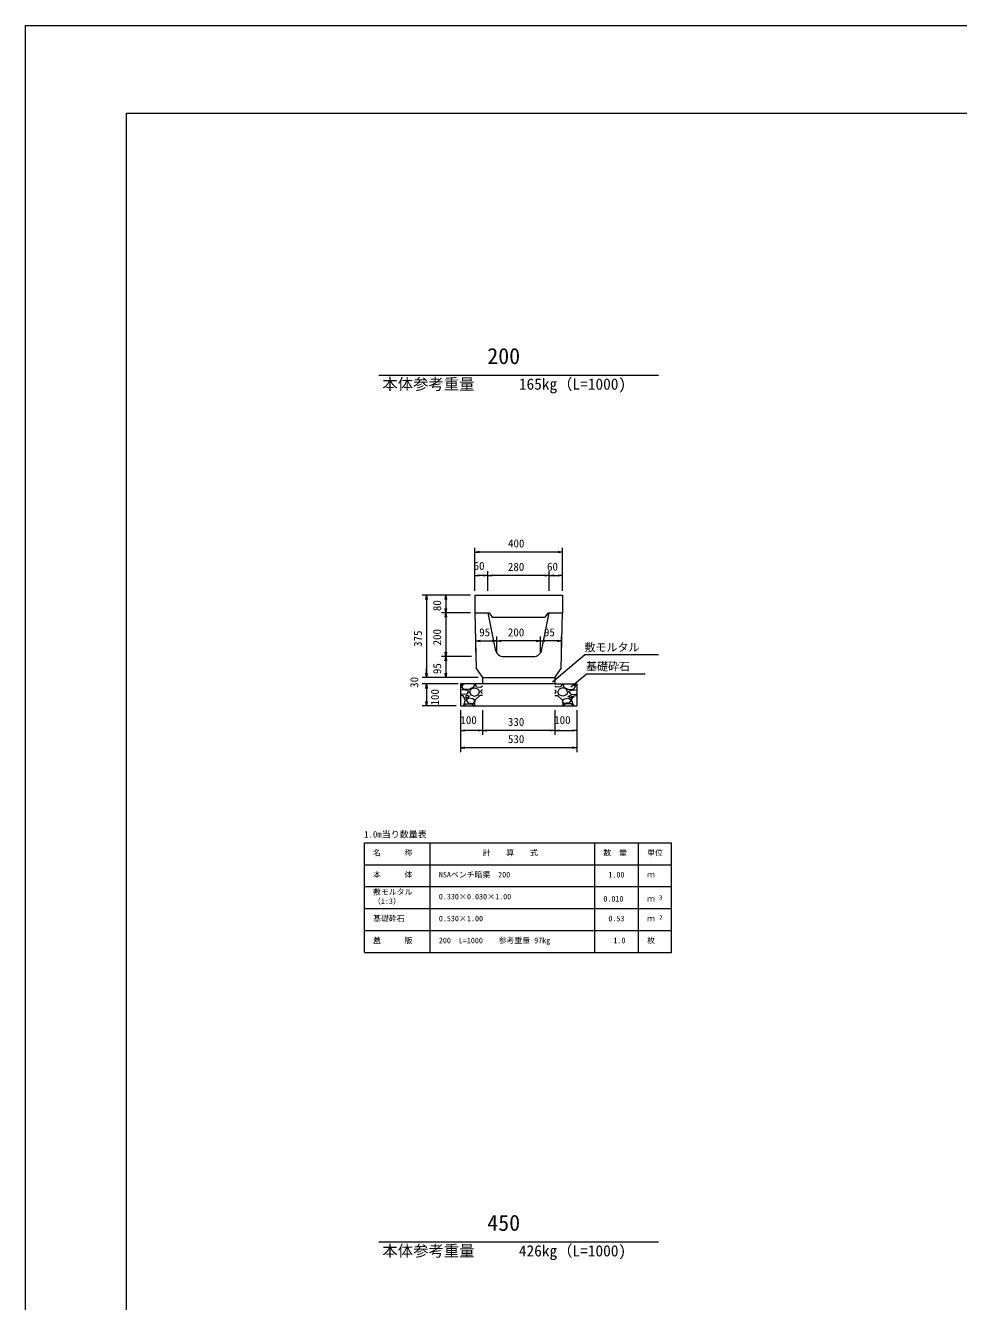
# Model space of a CAD drawing. Units: millimetres on the paper. Extents: x -1 to 840, y -1 to 593.
# Drawn here: x -1.3 to 211.4, y 302.2 to 593.2 of the extents above; entities that cross this region are included whole.
import ezdxf
from ezdxf.enums import TextEntityAlignment as Align

# ---------------------------------------------------------------- set-up
doc = ezdxf.new("R2010")
doc.units = ezdxf.units.MM
for name, color, linetype, lineweight in [('0_2', 7, 'Continuous', 18), ('D-MTR-FRAM（材料表図枠）', 2, 'Continuous', 18), ('D-STR-DIM（寸法）', 7, 'Continuous', 18), ('D-STR-HTXT（旗揚げ）', 7, 'Continuous', 18), ('D-STR-STRn（構造物）', 7, 'Continuous', 18), ('D-STR（構造物外形線）', 1, 'Continuous', 18), ('D-TTL(外枠）', 2, 'Continuous', 18), ('DEFPOINTS_3', 8, 'Continuous', 18)]:
    doc.layers.add(name, color=color, linetype=linetype, lineweight=lineweight)
for name, color, linetype in [('D-MTR-TXT(文字列）', 7, 'Continuous'), ('D-STR-TXT（文字）', 7, 'Continuous'), ('D-TTL-TXT（文字）', 7, 'Continuous')]:
    doc.layers.add(name, color=color, linetype=linetype)
doc.styles.add('ＭＳ ゴシック', font='')
doc.styles.get('ＭＳ ゴシック').set_extended_font_data('MS Gothic')

msp = doc.modelspace()

# ---------------------------------------------------------------- linework, layer by layer
at = {"layer": '0_2'}
for p, q in [((101.154, 473.12), (102.154, 473.286)), ((102.154, 472.953), (101.154, 473.12)), ((101.154, 473.12), (102.154, 473.12)), ((120.154, 473.286), (121.154, 473.12)), ((121.154, 473.12), (120.154, 472.953)), ((121.154, 473.12), (120.154, 473.12)), ((101.154, 467.777), (102.154, 467.944)), ((102.154, 467.611), (101.154, 467.777)), ((101.154, 467.777), (102.154, 467.777)), ((103.154, 467.944), (104.154, 467.777)), ((104.154, 467.777), (103.154, 467.611)), ((104.154, 467.777), (103.154, 467.777)), ((104.154, 467.777), (105.154, 467.944)), ((105.154, 467.611), (104.154, 467.777)), ((104.154, 467.777), (105.154, 467.777)), ((117.154, 467.944), (118.154, 467.777)), ((118.154, 467.777), (117.154, 467.611)), ((118.154, 467.777), (117.154, 467.777)), ((118.154, 467.777), (119.154, 467.944)), ((119.154, 467.611), (118.154, 467.777)), ((118.154, 467.777), (119.154, 467.777)), ((120.154, 467.944), (121.154, 467.777)), ((121.154, 467.777), (120.154, 467.611)), ((121.154, 467.777), (120.154, 467.777)), ((89.976, 462.277), (90.143, 463.277)), ((90.143, 463.277), (90.31, 462.277)), ((90.143, 463.277), (90.143, 462.277)), ((94.366, 462.277), (94.532, 463.277)), ((94.532, 463.277), (94.699, 462.277)), ((94.532, 463.277), (94.532, 462.277)), ((94.532, 459.277), (94.366, 460.277)), ((94.699, 460.277), (94.532, 459.277)), ((94.532, 459.277), (94.532, 460.277)), ((94.366, 458.277), (94.532, 459.277)), ((94.532, 459.277), (94.699, 458.277)), ((94.532, 459.277), (94.532, 458.277)), ((101.404, 452.843), (102.404, 453.009)), ((102.404, 452.676), (101.404, 452.843)), ((101.404, 452.843), (102.404, 452.843)), ((105.154, 453.009), (106.154, 452.843)), ((106.154, 452.843), (105.154, 452.676)), ((106.154, 452.843), (105.154, 452.843)), ((106.154, 452.843), (107.154, 453.009)), ((107.154, 452.676), (106.154, 452.843)), ((106.154, 452.843), (107.154, 452.843)), ((115.154, 453.009), (116.154, 452.843)), ((116.154, 452.843), (115.154, 452.676)), ((116.154, 452.843), (115.154, 452.843)), ((116.154, 452.843), (117.154, 453.009)), ((117.154, 452.676), (116.154, 452.843)), ((116.154, 452.843), (117.154, 452.843)), ((119.904, 453.009), (120.904, 452.843)), ((120.904, 452.843), (119.904, 452.676)), ((120.904, 452.843), (119.904, 452.843)), ((94.532, 449.277), (94.366, 450.277)), ((94.366, 448.277), (94.532, 449.277)), ((94.699, 450.277), (94.532, 449.277)), ((94.532, 449.277), (94.532, 450.277)), ((94.532, 449.277), (94.699, 448.277)), ((94.532, 449.277), (94.532, 448.277)), ((90.143, 444.527), (89.976, 445.527)), ((90.143, 444.527), (89.976, 445.527)), ((90.143, 444.527), (89.976, 445.527)), ((90.31, 445.527), (90.143, 444.527)), ((90.143, 444.527), (90.143, 445.527)), ((90.31, 445.527), (90.143, 444.527)), ((90.143, 444.527), (90.143, 445.527)), ((90.31, 445.527), (90.143, 444.527)), ((90.143, 444.527), (90.143, 445.527)), ((94.532, 444.527), (94.366, 445.527)), ((94.699, 445.527), (94.532, 444.527)), ((94.532, 444.527), (94.532, 445.527)), ((89.976, 442.027), (90.143, 443.027)), ((89.976, 442.027), (90.143, 443.027)), ((89.976, 442.027), (90.143, 443.027)), ((90.143, 443.027), (90.31, 442.027)), ((90.143, 443.027), (90.143, 442.027)), ((90.143, 443.027), (90.31, 442.027)), ((90.143, 443.027), (90.143, 442.027)), ((90.143, 443.027), (90.31, 442.027)), ((90.143, 443.027), (90.143, 442.027)), ((90.143, 438.027), (89.976, 439.027)), ((90.31, 439.027), (90.143, 438.027)), ((90.143, 438.027), (90.143, 439.027)), ((97.904, 432.416), (98.904, 432.583)), ((98.904, 432.249), (97.904, 432.416)), ((97.904, 432.416), (98.904, 432.416)), ((101.904, 432.583), (102.904, 432.416)), ((102.904, 432.416), (101.904, 432.249)), ((102.904, 432.416), (101.904, 432.416)), ((102.904, 432.416), (103.904, 432.583)), ((103.904, 432.249), (102.904, 432.416)), ((102.904, 432.416), (103.904, 432.416)), ((118.404, 432.583), (119.404, 432.416)), ((119.404, 432.416), (118.404, 432.249)), ((119.404, 432.416), (118.404, 432.416)), ((119.404, 432.416), (120.404, 432.583)), ((120.404, 432.249), (119.404, 432.416)), ((119.404, 432.416), (120.404, 432.416)), ((123.404, 432.583), (124.404, 432.416)), ((124.404, 432.416), (123.404, 432.249)), ((124.404, 432.416), (123.404, 432.416)), ((97.904, 428.498), (98.904, 428.665)), ((98.904, 428.332), (97.904, 428.498)), ((97.904, 428.498), (98.904, 428.498)), ((123.404, 428.665), (124.404, 428.498)), ((124.404, 428.498), (123.404, 428.332)), ((124.404, 428.498), (123.404, 428.498))]:
    msp.add_line(p, q, dxfattribs=at)
at = {"layer": 'D-MTR-FRAM（材料表図枠）'}
for p, q in [((76, 406.812), (146, 406.812)), ((76, 381.812), (76, 406.812)), ((91, 381.812), (91, 406.812)), ((128.5, 381.812), (128.5, 406.812)), ((138.5, 390.812), (138.5, 406.812)), ((138.5, 381.812), (138.5, 406.812)), ((146, 381.812), (146, 406.812)), ((76, 401.812), (146, 401.812)), ((76, 396.812), (146, 396.812)), ((76, 391.812), (146, 391.812)), ((76, 386.812), (146, 386.812)), ((76, 381.812), (146, 381.812))]:
    msp.add_line(p, q, dxfattribs=at)
at = {"layer": 'D-STR-DIM（寸法）'}
for p, q in [((101.154, 464.277), (101.154, 474.12)), ((120.154, 473.12), (102.154, 473.12)), ((121.154, 464.277), (121.154, 474.12)), ((101.154, 464.277), (101.154, 468.777)), ((104.154, 464.277), (104.154, 468.777)), ((104.154, 464.277), (104.154, 468.777)), ((118.154, 464.277), (118.154, 468.777)), ((118.154, 464.277), (118.154, 468.777)), ((121.154, 464.277), (121.154, 468.777)), ((103.154, 467.777), (102.154, 467.777)), ((117.154, 467.777), (105.154, 467.777)), ((119.154, 467.777), (120.154, 467.777)), ((100.154, 463.277), (89.143, 463.277)), ((100.154, 463.277), (93.532, 463.277)), ((90.143, 462.277), (90.143, 445.527)), ((94.532, 462.277), (94.532, 460.277)), ((100.154, 459.277), (93.532, 459.277)), ((100.154, 459.277), (93.532, 459.277)), ((94.532, 458.277), (94.532, 450.277)), ((101.404, 450.277), (101.404, 453.843)), ((102.404, 452.843), (105.154, 452.843)), ((106.154, 450.277), (106.154, 453.843)), ((106.154, 450.277), (106.154, 453.843)), ((115.154, 452.843), (107.154, 452.843)), ((116.154, 450.277), (116.154, 453.843)), ((116.154, 450.277), (116.154, 453.843)), ((119.904, 452.843), (117.154, 452.843)), ((120.904, 450.277), (120.904, 453.843)), ((100.404, 449.277), (93.532, 449.277)), ((100.404, 449.277), (93.532, 449.277)), ((94.532, 448.277), (94.532, 445.527)), ((90.143, 445.527), (90.143, 446.527)), ((90.143, 445.527), (90.143, 446.527)), ((101.904, 444.527), (89.143, 444.527)), ((101.904, 444.527), (89.143, 444.527)), ((101.904, 444.527), (89.143, 444.527)), ((96.904, 443.027), (89.143, 443.027)), ((96.904, 443.027), (89.143, 443.027)), ((97.354, 443.027), (89.143, 443.027)), ((101.904, 444.527), (93.532, 444.527)), ((90.143, 442.027), (90.143, 441.027)), ((90.143, 442.027), (90.143, 441.027)), ((90.143, 442.027), (90.143, 439.027)), ((96.904, 438.027), (89.143, 438.027)), ((97.904, 437.027), (97.904, 427.498)), ((97.904, 437.027), (97.904, 431.416)), ((102.904, 437.027), (102.904, 431.416)), ((102.904, 437.027), (102.904, 431.416)), ((119.404, 437.027), (119.404, 431.416)), ((119.404, 437.027), (119.404, 431.416)), ((124.404, 437.027), (124.404, 431.416)), ((124.404, 437.027), (124.404, 427.498)), ((101.904, 432.416), (98.904, 432.416)), ((118.404, 432.416), (103.904, 432.416)), ((120.404, 432.416), (123.404, 432.416)), ((123.404, 428.498), (98.904, 428.498))]:
    msp.add_line(p, q, dxfattribs=at)
at = {"layer": 'D-STR-HTXT（旗揚げ）'}
for p, q in [((79.263, 513.447), (143.046, 513.447)), ((118.849, 443.492), (126.192, 449.662)), ((143.048, 449.662), (126.192, 449.662)), ((123.088, 442.415), (126.527, 445.298)), ((140.001, 445.298), (126.527, 445.298)), ((79.263, 315.763), (143.046, 315.763))]:
    msp.add_line(p, q, dxfattribs=at)
at = {"layer": 'D-STR-STRn（構造物）'}
for p, q in [((102.904, 443.027), (97.904, 443.027)), ((97.904, 443.027), (97.904, 438.027)), ((97.904, 442.592), (98.467, 443.027)), ((98.213, 442.475), (98.71, 443.027)), ((98.573, 441.873), (98.223, 442.473)), ((101.065, 443.025), (100.865, 442.325)), ((101.235, 443.027), (101.505, 442.387)), ((101.51, 442.373), (102.56, 442.323)), ((102.563, 442.329), (102.904, 442.592)), ((102.904, 444.527), (102.904, 443.027)), ((119.504, 443.027), (102.904, 443.027)), ((119.404, 444.527), (119.404, 443.027)), ((119.404, 443.027), (124.404, 443.027)), ((119.745, 442.329), (119.404, 442.592)), ((120.799, 442.373), (119.749, 442.323)), ((121.074, 443.027), (120.804, 442.387)), ((121.244, 443.025), (121.444, 442.325)), ((124.096, 442.475), (123.599, 443.027)), ((123.736, 441.873), (124.086, 442.473)), ((124.404, 442.592), (123.841, 443.027)), ((124.404, 443.027), (124.404, 438.027)), ((98.667, 441.719), (97.904, 441.639)), ((98.111, 440.641), (97.904, 440.867)), ((98.514, 440.32), (97.904, 440.371)), ((99.26, 440.728), (98.11, 440.628)), ((99.074, 439.428), (98.524, 440.328)), ((99.81, 441.785), (98.56, 441.885)), ((99.661, 441.478), (98.661, 441.728)), ((99.011, 440.275), (99.211, 439.775)), ((99.362, 440.423), (99.012, 440.273)), ((99.211, 439.776), (99.961, 440.226)), ((99.713, 439.825), (99.213, 439.325)), ((99.713, 441.225), (99.263, 440.725)), ((99.965, 440.226), (99.365, 440.426)), ((99.714, 441.222), (99.664, 441.472)), ((100.719, 439.678), (99.719, 439.828)), ((100.865, 442.322), (99.815, 441.772)), ((99.959, 441.227), (100.259, 440.527)), ((100.012, 441.225), (100.312, 441.925)), ((100.259, 440.521), (101.109, 440.271)), ((100.314, 441.925), (101.114, 442.175)), ((101.124, 439.315), (100.724, 439.665)), ((101.111, 442.175), (101.911, 441.875)), ((101.116, 440.272), (101.966, 440.522)), ((102.314, 440.425), (101.164, 439.375)), ((101.914, 441.874), (102.214, 441.224)), ((101.961, 440.527), (102.211, 441.227)), ((102.904, 440.371), (102.314, 440.42)), ((102.904, 440.867), (102.561, 441.241)), ((102.562, 441.226), (102.712, 441.626)), ((102.904, 441.639), (102.717, 441.619)), ((119.404, 441.639), (119.591, 441.619)), ((119.404, 440.867), (119.747, 441.241)), ((119.404, 440.371), (119.994, 440.42)), ((119.747, 441.226), (119.597, 441.626)), ((119.995, 440.425), (121.145, 439.375)), ((120.395, 441.874), (120.095, 441.224)), ((120.347, 440.527), (120.097, 441.227)), ((121.193, 440.272), (120.343, 440.522)), ((121.197, 442.175), (120.397, 441.875)), ((121.185, 439.315), (121.585, 439.665)), ((121.995, 441.925), (121.195, 442.175)), ((122.05, 440.521), (121.2, 440.271)), ((121.443, 442.322), (122.493, 441.772)), ((121.59, 439.678), (122.59, 439.828)), ((122.297, 441.225), (121.997, 441.925)), ((122.35, 441.227), (122.05, 440.527)), ((122.344, 440.226), (122.944, 440.426)), ((123.097, 439.776), (122.347, 440.226)), ((122.499, 441.785), (123.749, 441.885)), ((122.595, 441.222), (122.645, 441.472)), ((122.596, 441.225), (123.046, 440.725)), ((122.596, 439.825), (123.096, 439.325)), ((122.647, 441.478), (123.647, 441.728)), ((122.946, 440.423), (123.296, 440.273)), ((123.049, 440.728), (124.199, 440.628)), ((123.298, 440.275), (123.098, 439.775)), ((123.235, 439.428), (123.785, 440.328)), ((123.641, 441.719), (124.404, 441.639)), ((123.794, 440.32), (124.404, 440.371)), ((124.197, 440.641), (124.404, 440.867)), ((97.904, 438.027), (124.404, 438.027)), ((98.467, 438.027), (98.663, 438.179)), ((98.664, 438.174), (99.064, 439.424)), ((98.71, 438.027), (99.113, 438.475)), ((99.113, 438.475), (100.413, 438.475)), ((99.211, 439.327), (99.611, 438.727)), ((99.615, 438.723), (100.865, 438.573)), ((100.411, 438.487), (101.061, 438.037)), ((100.864, 438.576), (101.114, 439.026)), ((101.105, 438.337), (101.235, 438.027)), ((101.161, 439.378), (101.111, 438.328)), ((101.113, 439.025), (101.113, 439.325)), ((121.204, 438.337), (121.074, 438.027)), ((121.148, 439.378), (121.198, 438.328)), ((121.444, 438.576), (121.194, 439.026)), ((121.196, 439.025), (121.196, 439.325)), ((121.897, 438.487), (121.247, 438.037)), ((122.694, 438.723), (121.444, 438.573)), ((123.196, 438.475), (121.896, 438.475)), ((123.097, 439.327), (122.697, 438.727)), ((123.599, 438.027), (123.196, 438.475)), ((123.645, 438.174), (123.245, 439.424)), ((123.841, 438.027), (123.645, 438.179))]:
    msp.add_line(p, q, dxfattribs=at)
at = {"layer": 'D-STR（構造物外形線）'}
for p, q in [((101.154, 463.277), (121.154, 463.277)), ((101.154, 463.277), (101.154, 459.277)), ((121.154, 463.277), (121.154, 459.277)), ((101.154, 459.277), (101.473, 446.527)), ((101.154, 459.277), (104.154, 459.277)), ((101.154, 459.277), (104.404, 459.277)), ((104.154, 459.277), (105.834, 450.88)), ((104.404, 459.277), (105.154, 458.277)), ((105.154, 458.277), (117.154, 458.277)), ((116.475, 450.88), (118.154, 459.277)), ((117.904, 459.277), (117.154, 458.277)), ((117.904, 459.277), (121.154, 459.277)), ((118.154, 459.277), (121.154, 459.277)), ((120.836, 446.527), (121.154, 459.277)), ((107.794, 449.277), (114.515, 449.277)), ((101.473, 446.527), (102.904, 444.527)), ((119.404, 444.527), (120.836, 446.527)), ((102.904, 444.527), (119.404, 444.527))]:
    msp.add_line(p, q, dxfattribs=at)
for centre, start, end in [((107.794, 451.277), 191.31049, 270), ((114.515, 451.277), 270, 348.68951)]:
    msp.add_arc(centre, 2, start, end, dxfattribs=at)
at = {"layer": 'D-TTL(外枠）'}
for p, q in [((21.725, 573.208), (816.725, 573.208)), ((21.725, 19.208), (21.725, 573.208))]:
    msp.add_line(p, q, dxfattribs=at)
at = {"layer": 'DEFPOINTS_3'}
for p, q in [((-1.275, 593.208), (839.725, 593.208)), ((-1.275, -0.792), (-1.275, 593.208))]:
    msp.add_line(p, q, dxfattribs=at)

# ---------------------------------------------------------------- texts
at = {"layer": 'D-MTR-TXT(文字列）', "style": 'ＭＳ ゴシック'}
for s, height, p in [('本体参考重量', 2.566, (80.093, 509.381)), ('165kg（L=1000)', 2.566, (111.213, 509.381)), ('名\u3000\u3000\u3000称', 1.283, (77.962, 403.513)), ('計\u3000\u3000算\u3000\u3000式', 1.283, (102.966, 403.513)), ('数\u3000量', 1.283, (130.462, 403.513)), ('単位', 1.283, (140.462, 403.513)), ('本\u3000\u3000\u3000体', 1.283, (77.962, 398.513)), ('NSAベンチ暗渠\u3000200', 1.283, (92.962, 398.513)), ('1.00', 1.283, (131.612, 398.513)), ('ｍ', 1.283, (140.462, 398.513)), ('敷モルタル', 1.283, (77.962, 394.564)), ('（1:3）', 1.283, (77.962, 392.452)), ('0.330×0.030×1.00', 1.283, (92.962, 393.513)), ('0.010', 1.283, (130.475, 393.013)), ('ｍ', 1.283, (140.462, 393.013)), ('3', 1.026, (143.163, 393.516)), ('基礎砕石', 1.283, (77.962, 388.513)), ('0.530×1.00', 1.283, (92.962, 388.513)), ('0.53', 1.283, (131.612, 388.513)), ('2', 1.026, (143.163, 389.016)), ('ｍ', 1.283, (140.462, 388.513)), ('蓋\u3000\u3000\u3000版', 1.283, (77.962, 383.513)), ('200\u3000L=1000\u3000\u3000参考重量 97kg', 1.283, (92.962, 383.513)), ('1.0', 1.283, (132.749, 383.513)), ('枚', 1.283, (140.462, 383.513)), ('本体参考重量', 2.566, (80.093, 311.696)), ('426kg（L=1000)', 2.566, (111.213, 311.696))]:
    msp.add_text(s, height=height, dxfattribs=at).set_placement(p, align=Align.BOTTOM_LEFT)
at = {"layer": 'D-STR-DIM（寸法）', "style": 'ＭＳ ゴシック'}
for s, p in [('400', (108.731, 473.62)), ('60', (100.88, 468.493)), ('280', (108.705, 468.277)), ('60', (117.63, 468.323)), ('95', (102.168, 453.343)), ('200', (108.705, 453.343)), ('95', (116.918, 453.343)), ('100', (97.873, 433.33)), ('330', (108.711, 432.916)), ('100', (119.257, 433.33)), ('530', (108.711, 428.998))]:
    msp.add_text(s, height=1.833, dxfattribs=at).set_placement(p, align=Align.BOTTOM_LEFT)
for s, p in [('80', (94.032, 459.647)), ('375', (89.643, 451.491)), ('200', (94.032, 451.828)), ('95', (94.032, 445.291)), ('30', (88.814, 442.147)), ('30', (88.814, 442.147)), ('100', (93.537, 438.118))]:
    msp.add_text(s, height=1.833, rotation=90, dxfattribs=at).set_placement(p, align=Align.BOTTOM_LEFT)
at = {"layer": 'D-STR-TXT（文字）', "style": 'ＭＳ ゴシック'}
for s, height, p in [('敷モルタル', 1.833, (126.192, 449.914)), ('基礎砕石', 1.833, (126.527, 445.551)), ('1.0m当り数量表', 1.466, (75.946, 407.574))]:
    msp.add_text(s, height=height, dxfattribs=at).set_placement(p, align=Align.BOTTOM_LEFT)
at = {"layer": 'D-TTL-TXT（文字）', "style": 'ＭＳ ゴシック'}
for s, p in [('200', (104.01, 514.896)), ('450', (104.01, 317.212))]:
    msp.add_text(s, height=3.666, dxfattribs=at).set_placement(p, align=Align.BOTTOM_LEFT)

doc.saveas('drawing.dxf')
